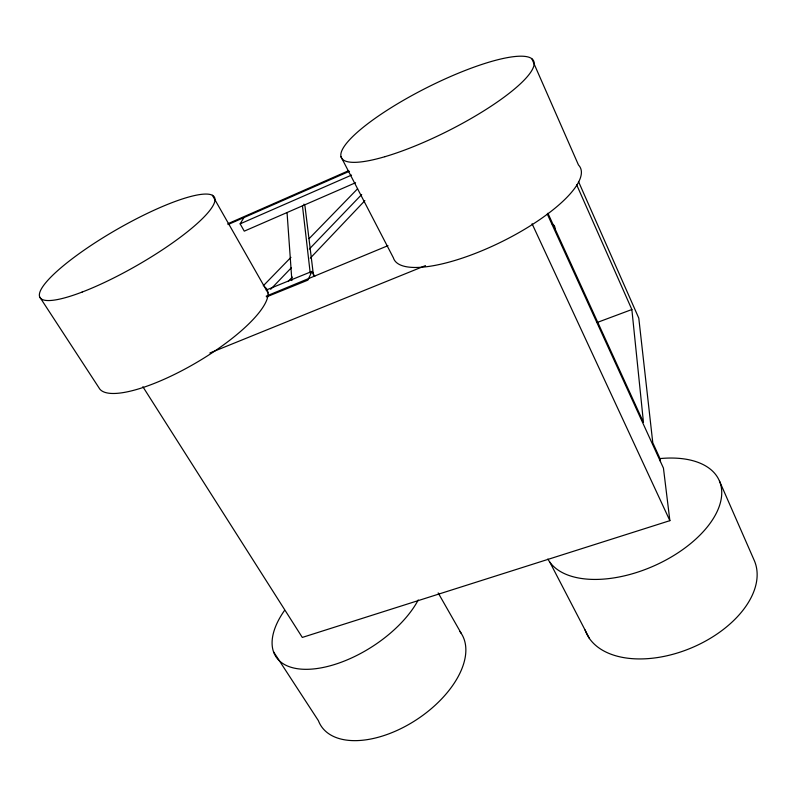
<?xml version="1.0" encoding="UTF-8"?>
<svg xmlns="http://www.w3.org/2000/svg" width="797" height="797" viewBox="0 0 797 797"><rect width="100%" height="100%" fill="white"/><g stroke="black" fill="none" stroke-linecap="round" stroke-linejoin="round"><path stroke-width="1.2" d="M314.765 276.429L311.996 271.388L307.861 280.145L266.477 296.932M355.572 182.732L244.271 231.15L240.136 223.847L243.922 217.591M288.056 281.55L292.32 277.057M310.252 258.178L364.877 200.655M270.631 289.331L291.244 267.862M309.286 249.082L361.689 194.518M263.239 285.844L290.935 257.351M309.116 238.652L357.584 188.779M227.912 223.718L348.409 170.797M228.032 224.565L349.494 171.255M240.136 223.847L351.557 175.091M266.188 296.155L387.97 245.665M266.218 290.048L311.996 271.388M209.87 352.991L425.478 265.61M597.162 322.486L631.862 309.525L576.639 184.735M547.28 214.034L663.443 468.108L669.869 520.66L302.302 637.431L142.872 386.734M273.56 651.836L318.411 720.687A83.974 47.402 -33.6 0 0 414.43 721.056A83.974 47.402 -33.6 0 0 459.909 631.533M39.85 297.191L98.997 387.84A97.344 27.357 -30.5 0 0 201.541 359.547A97.344 27.357 -30.5 0 0 264.544 286.8M212.4 195.305L268.011 292.987M438.161 592.898L461.324 633.525M303.926 204.152L304.982 206.114L313.44 275.164M549.82 562.144L589.501 638.566M340.917 156.63L393.409 257.859A103.849 31.79 -26.2 0 0 503.744 240.734A103.849 31.79 -26.2 0 0 578.483 165.019L531.918 58.938M532.077 223.748L669.869 520.66M547.908 213.227L643.458 422.36L631.862 309.525M578.463 181.467L638.786 318.133L652.783 442.763L660.135 458.873L660.464 461.583M719.462 481.019L754.41 560.799A91.486 55.631 -23 0 1 690.072 648.459A91.486 55.631 -23 0 1 585.088 629.959M302.462 205.835L310.212 273.062M287.05 212.54L291.881 280.544M660.733 458.514A94.305 51.596 -23.9 0 1 694.715 540.067A94.305 51.596 -23.9 0 1 547.848 559.026M418.256 599.952A86.385 43.765 -32.7 0 1 312.006 669.082A86.385 43.765 -32.7 0 1 284.39 610.641M552.162 224.067A4.423 4.105 -3.7 0 1 554.602 229.387M82.111 292.071A100.601 20.612 -29.9 0 0 215.001 199.977A100.601 20.612 -29.9 0 0 84.482 249.879A100.601 20.612 -29.9 0 0 82.111 292.071M384.941 156.68A107.625 24.089 -26.8 0 0 534.03 65.015A107.625 24.089 -26.8 0 0 393.349 106.33A107.625 24.089 -26.8 0 0 384.941 156.68"/></g></svg>
